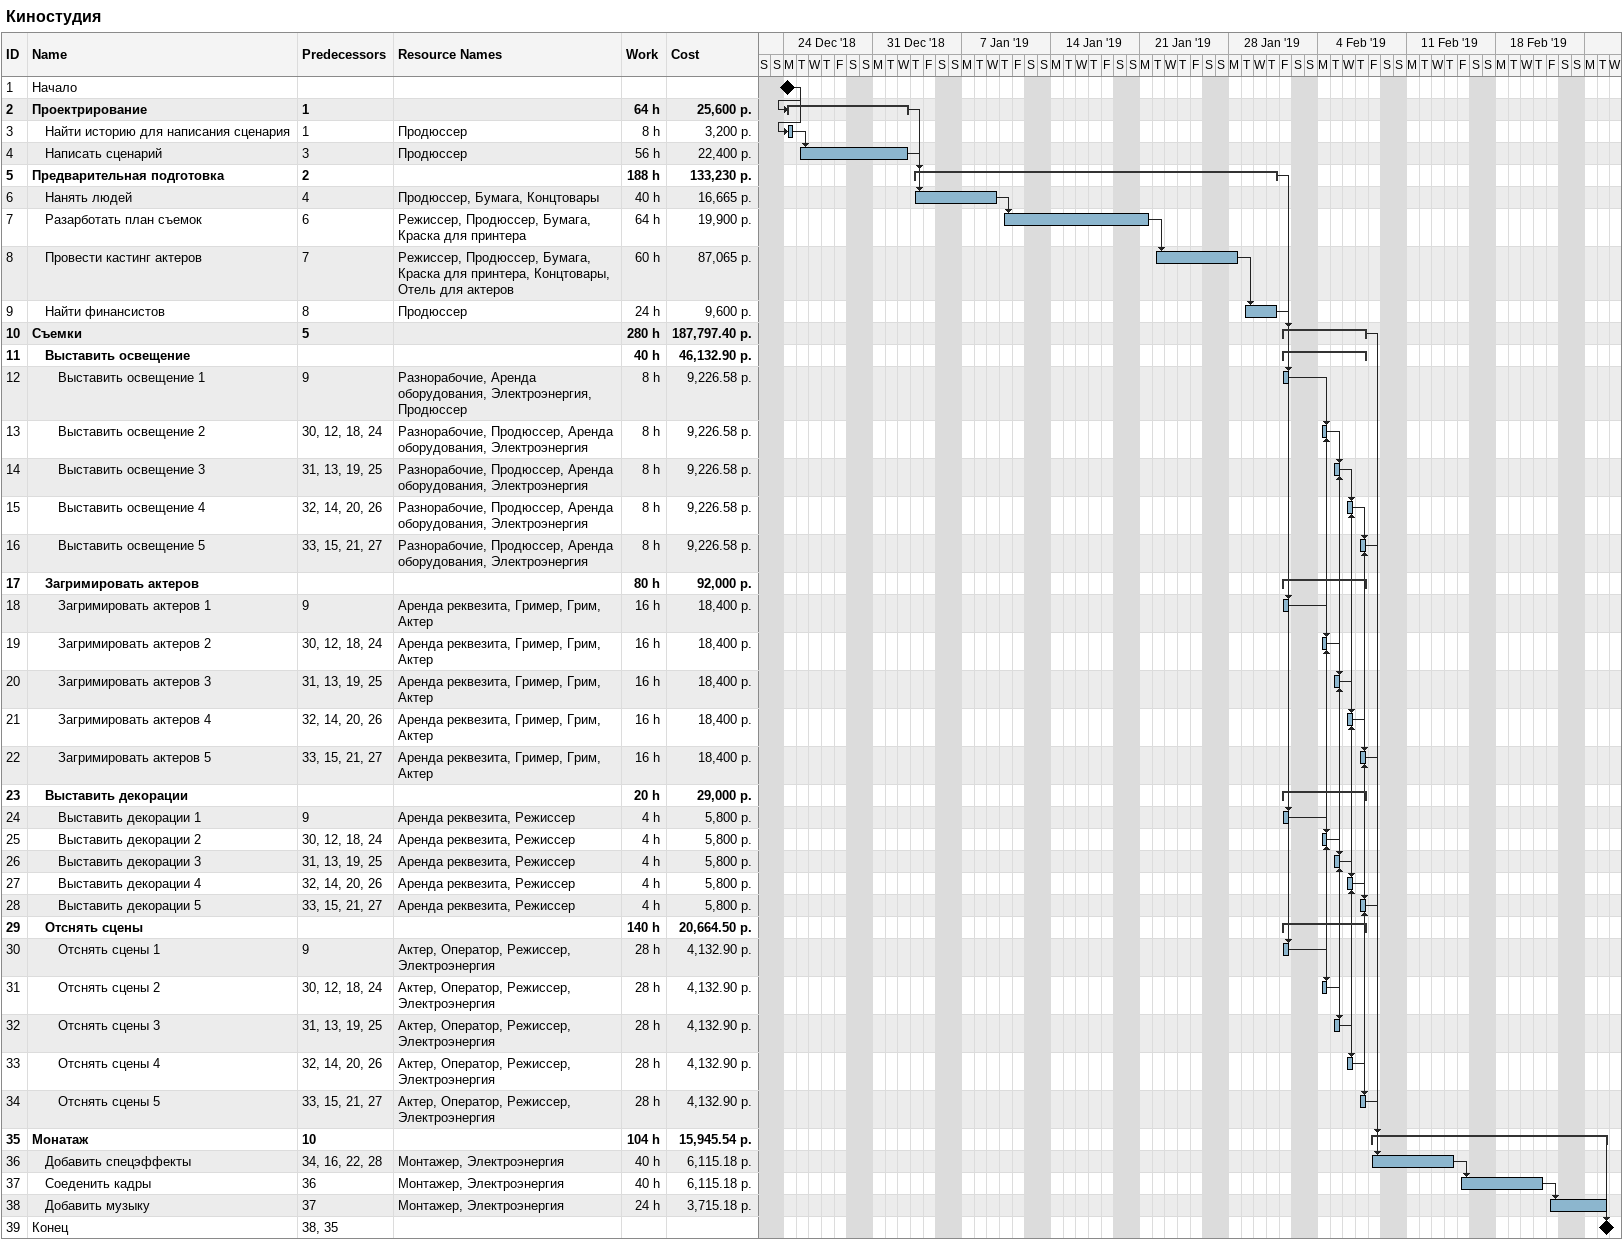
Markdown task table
Киностудия

| ID | Level | Task | Start | Finish | Predecessors | Resources | Work (h) | Cost (р.) |
|---|---|---|---|---|---|---|---|---|
| 1 | 1 | Начало (milestone) | 2018-12-24 | 2018-12-24 |  |  |  |  |
| 2 | 1 | **Проектрирование** | 2018-12-24 | 2019-01-02 | 1 |  | 64 | 25600 |
| 3 | 2 | Найти историю для написания сценария | 2018-12-24 | 2018-12-24 | 1 | Продюссер | 8 | 3200 |
| 4 | 2 | Написать сценарий | 2018-12-25 | 2019-01-02 | 3 | Продюссер | 56 | 22400 |
| 5 | 1 | **Предварительная подготовка** | 2019-01-03 | 2019-01-31 | 2 |  | 188 | 133230 |
| 6 | 2 | Нанять людей | 2019-01-03 | 2019-01-09 | 4 | Продюссер, Бумага, Концтовары | 40 | 16665 |
| 7 | 2 | Разарботать план съемок | 2019-01-10 | 2019-01-21 | 6 | Режиссер, Продюссер, Бумага, Краска для принтера | 64 | 19900 |
| 8 | 2 | Провести кастинг актеров | 2019-01-22 | 2019-01-28 | 7 | Режиссер, Продюссер, Бумага, Краска для принтера, Концтовары, Отель для актеров | 60 | 87065 |
| 9 | 2 | Найти финансистов | 2019-01-29 | 2019-01-31 | 8 | Продюссер | 24 | 9600 |
| 10 | 1 | **Съемки** | 2019-02-01 | 2019-02-07 | 5 |  | 280 | 187797.40 |
| 11 | 2 | **Выставить освещение** | 2019-02-01 | 2019-02-07 |  |  | 40 | 46132.90 |
| 12 | 3 | Выставить освещение 1 | 2019-02-01 | 2019-02-01 | 9 | Разнорабочие, Аренда оборудования, Электроэнергия, Продюссер | 8 | 9226.58 |
| 13 | 3 | Выставить освещение 2 | 2019-02-04 | 2019-02-04 | 30, 12, 18, 24 | Разнорабочие, Продюссер, Аренда оборудования, Электроэнергия | 8 | 9226.58 |
| 14 | 3 | Выставить освещение 3 | 2019-02-05 | 2019-02-05 | 31, 13, 19, 25 | Разнорабочие, Продюссер, Аренда оборудования, Электроэнергия | 8 | 9226.58 |
| 15 | 3 | Выставить освещение 4 | 2019-02-06 | 2019-02-06 | 32, 14, 20, 26 | Разнорабочие, Продюссер, Аренда оборудования, Электроэнергия | 8 | 9226.58 |
| 16 | 3 | Выставить освещение 5 | 2019-02-07 | 2019-02-07 | 33, 15, 21, 27 | Разнорабочие, Продюссер, Аренда оборудования, Электроэнергия | 8 | 9226.58 |
| 17 | 2 | **Загримировать актеров** | 2019-02-01 | 2019-02-07 |  |  | 80 | 92000 |
| 18 | 3 | Загримировать актеров 1 | 2019-02-01 | 2019-02-01 | 9 | Аренда реквезита, Гример, Грим, Актер | 16 | 18400 |
| 19 | 3 | Загримировать актеров 2 | 2019-02-04 | 2019-02-04 | 30, 12, 18, 24 | Аренда реквезита, Гример, Грим, Актер | 16 | 18400 |
| 20 | 3 | Загримировать актеров 3 | 2019-02-05 | 2019-02-05 | 31, 13, 19, 25 | Аренда реквезита, Гример, Грим, Актер | 16 | 18400 |
| 21 | 3 | Загримировать актеров 4 | 2019-02-06 | 2019-02-06 | 32, 14, 20, 26 | Аренда реквезита, Гример, Грим, Актер | 16 | 18400 |
| 22 | 3 | Загримировать актеров 5 | 2019-02-07 | 2019-02-07 | 33, 15, 21, 27 | Аренда реквезита, Гример, Грим, Актер | 16 | 18400 |
| 23 | 2 | **Выставить декорации** | 2019-02-01 | 2019-02-07 |  |  | 20 | 29000 |
| 24 | 3 | Выставить декорации 1 | 2019-02-01 | 2019-02-01 | 9 | Аренда реквезита, Режиссер | 4 | 5800 |
| 25 | 3 | Выставить декорации 2 | 2019-02-04 | 2019-02-04 | 30, 12, 18, 24 | Аренда реквезита, Режиссер | 4 | 5800 |
| 26 | 3 | Выставить декорации 3 | 2019-02-05 | 2019-02-05 | 31, 13, 19, 25 | Аренда реквезита, Режиссер | 4 | 5800 |
| 27 | 3 | Выставить декорации 4 | 2019-02-06 | 2019-02-06 | 32, 14, 20, 26 | Аренда реквезита, Режиссер | 4 | 5800 |
| 28 | 3 | Выставить декорации 5 | 2019-02-07 | 2019-02-07 | 33, 15, 21, 27 | Аренда реквезита, Режиссер | 4 | 5800 |
| 29 | 2 | **Отснять сцены** | 2019-02-01 | 2019-02-07 |  |  | 140 | 20664.50 |
| 30 | 3 | Отснять сцены 1 | 2019-02-01 | 2019-02-01 | 9 | Актер, Оператор, Режиссер, Электроэнергия | 28 | 4132.90 |
| 31 | 3 | Отснять сцены 2 | 2019-02-04 | 2019-02-04 | 30, 12, 18, 24 | Актер, Оператор, Режиссер, Электроэнергия | 28 | 4132.90 |
| 32 | 3 | Отснять сцены 3 | 2019-02-05 | 2019-02-05 | 31, 13, 19, 25 | Актер, Оператор, Режиссер, Электроэнергия | 28 | 4132.90 |
| 33 | 3 | Отснять сцены 4 | 2019-02-06 | 2019-02-06 | 32, 14, 20, 26 | Актер, Оператор, Режиссер, Электроэнергия | 28 | 4132.90 |
| 34 | 3 | Отснять сцены 5 | 2019-02-07 | 2019-02-07 | 33, 15, 21, 27 | Актер, Оператор, Режиссер, Электроэнергия | 28 | 4132.90 |
| 35 | 1 | **Монатаж** | 2019-02-08 | 2019-02-26 | 10 |  | 104 | 15945.54 |
| 36 | 2 | Добавить спецэффекты | 2019-02-08 | 2019-02-14 | 34, 16, 22, 28 | Монтажер, Электроэнергия | 40 | 6115.18 |
| 37 | 2 | Соеденить кадры | 2019-02-15 | 2019-02-21 | 36 | Монтажер, Электроэнергия | 40 | 6115.18 |
| 38 | 2 | Добавить музыку | 2019-02-22 | 2019-02-26 | 37 | Монтажер, Электроэнергия | 24 | 3715.18 |
| 39 | 1 | Конец (milestone) | 2019-02-26 | 2019-02-26 | 38, 35 |  |  |  |
